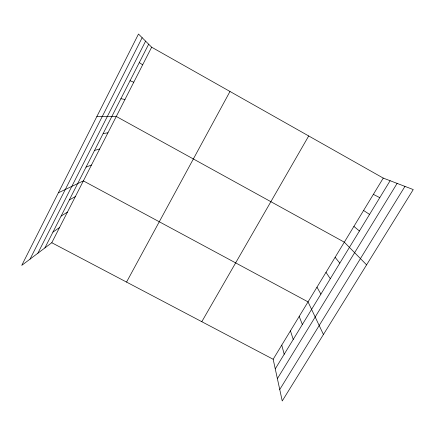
<?xml version="1.0" encoding="UTF-8"?>
<svg xmlns="http://www.w3.org/2000/svg" width="435" height="435" viewBox="0 0 435 435"><rect width="100%" height="100%" fill="white"/><g stroke="black" fill="none" stroke-linecap="round" stroke-linejoin="round"><path stroke-width="0.65" d="M30.031 259.13L142.153 37.698M37.872 253.213L145.6 41.14M44.887 247.923L148.661 44.207M51.787 242.725L151.657 47.203L138.493 34.033L21.75 265.372L51.787 242.725L273.164 359.261L282.239 400.967L413.25 189.562L383.262 178.094L151.657 47.203M126.547 282.076L229.984 91.47M201.796 321.688L308.703 135.959M273.164 359.261L383.262 178.094M275.263 368.885L390.124 180.715M277.383 378.64L397.117 183.391M279.748 389.515L404.952 186.387M52.945 232.1L59.562 227.5M61.096 216.108L67.42 212.117M69.328 199.948L75.353 196.582M58.377 192.787L83.373 180.884L308.04 301.879L323.433 334.493M86.059 167.105L91.47 165.028M94.558 150.418L99.653 149.009M103.149 133.545L107.923 132.822M96.826 116.602L116.281 116.46L344.319 242.175L366.585 264.861M120.886 98.729L124.981 99.43M130.038 80.758L133.779 82.21M373.371 194.369L379.782 197.659M139.298 62.586L142.669 64.804M363.584 210.469L369.554 214.417M353.9 226.407L359.435 230.99M335.108 257.33L339.817 263.126M325.994 272.326L330.306 278.71M316.974 287.176L320.894 294.125M299.193 316.435L302.363 324.488M290.433 330.85L293.233 339.436M281.755 345.124L284.202 354.237"/></g></svg>
